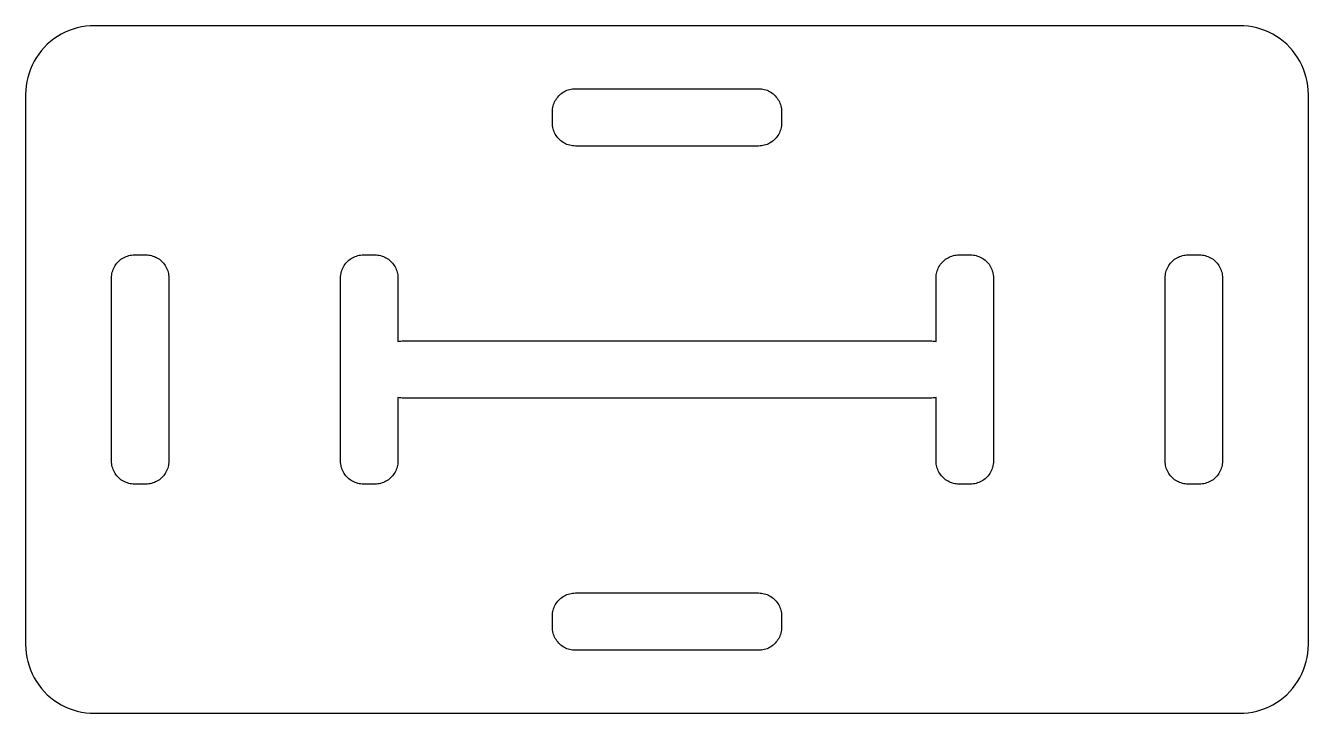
# Model space of a CAD drawing. Extents: x -17 to 263, y 101 to 446.
# Drawn here: x -8.3 to 47.7, y 101.3 to 131.3 of the extents above; entities that cross this region are included whole.
import ezdxf

# ---------------------------------------------------------------- set-up
doc = ezdxf.new("R2010")
doc.units = 0
doc.layers.get('0').update_dxf_attribs({"linetype": 'CONTINUOUS'})

msp = doc.modelspace()

# ---------------------------------------------------------------- linework, layer by layer
at = {"color": 7}
for p, q in [((-6.552724, 131.04925), (-6.720724, 130.96365)), ((-6.379824, 131.12405), (-6.552724, 131.04925)), ((-6.202424, 131.18795), (-6.379824, 131.12405)), ((-6.021524, 131.24045), (-6.202424, 131.18795)), ((-5.837524, 131.28165), (-6.021524, 131.24045)), ((-5.651424, 131.31105), (-5.837524, 131.28165)), ((-5.463824, 131.32885), (-5.651424, 131.31105)), ((-5.275424, 131.33485), (-5.463824, 131.32885)), ((44.724576, 131.33485), (-5.275424, 131.33485)), ((44.912976, 131.32885), (44.724576, 131.33485)), ((45.100576, 131.31105), (44.912976, 131.32885)), ((45.286676, 131.28165), (45.100576, 131.31105)), ((45.470676, 131.24045), (45.286676, 131.28165)), ((45.651576, 131.18795), (45.470676, 131.24045)), ((45.828976, 131.12405), (45.651576, 131.18795)), ((46.001876, 131.04925), (45.828976, 131.12405)), ((46.169876, 130.96365), (46.001876, 131.04925)), ((-7.329024, 130.52165), (-7.462324, 130.38835)), ((-7.187724, 130.64625), (-7.329024, 130.52165)), ((-7.038824, 130.76175), (-7.187724, 130.64625)), ((-6.882924, 130.86775), (-7.038824, 130.76175)), ((-6.720724, 130.96365), (-6.882924, 130.86775)), ((46.332076, 130.86775), (46.169876, 130.96365)), ((46.487976, 130.76175), (46.332076, 130.86775)), ((46.636876, 130.64625), (46.487976, 130.76175)), ((46.778176, 130.52165), (46.636876, 130.64625)), ((46.911476, 130.38835), (46.778176, 130.52165)), ((-7.808424, 129.94225), (-7.904324, 129.78005)), ((-7.702424, 130.09815), (-7.808424, 129.94225)), ((-7.586924, 130.24705), (-7.702424, 130.09815)), ((-7.462324, 130.38835), (-7.586924, 130.24705)), ((47.036076, 130.24705), (46.911476, 130.38835)), ((47.151576, 130.09815), (47.036076, 130.24705)), ((47.257576, 129.94225), (47.151576, 130.09815)), ((47.353476, 129.78005), (47.257576, 129.94225)), ((-8.064724, 129.43915), (-8.128624, 129.26175)), ((-7.989924, 129.61205), (-8.064724, 129.43915)), ((-7.904324, 129.78005), (-7.989924, 129.61205)), ((47.439076, 129.61205), (47.353476, 129.78005)), ((47.513876, 129.43915), (47.439076, 129.61205)), ((47.577776, 129.26175), (47.513876, 129.43915)), ((-8.222324, 128.89685), (-8.251724, 128.71075)), ((-8.181124, 129.08085), (-8.222324, 128.89685)), ((-8.128624, 129.26175), (-8.181124, 129.08085)), ((47.630276, 129.08085), (47.577776, 129.26175)), ((47.671476, 128.89685), (47.630276, 129.08085)), ((47.700876, 128.71075), (47.671476, 128.89685)), ((-8.269524, 128.52315), (-8.275424, 128.33485)), ((-8.275424, 128.33485), (-8.275424, 104.33485)), ((-8.251724, 128.71075), (-8.269524, 128.52315)), ((14.954066, 128.22215), (14.995616, 128.26925)), ((14.995616, 128.26925), (15.040036, 128.31375)), ((15.040036, 128.31375), (15.087156, 128.35525)), ((15.087156, 128.35525), (15.136796, 128.39375)), ((15.136796, 128.39375), (15.188766, 128.42905)), ((15.188766, 128.42905), (15.242826, 128.46105)), ((15.242826, 128.46105), (15.298806, 128.48955)), ((15.298806, 128.48955), (15.356456, 128.51455)), ((15.356456, 128.51455), (15.415566, 128.53575)), ((15.415566, 128.53575), (15.475886, 128.55335)), ((15.475886, 128.55335), (15.537196, 128.56705)), ((15.537196, 128.56705), (15.599256, 128.57705)), ((15.599256, 128.57705), (15.661786, 128.58305)), ((15.661786, 128.58305), (15.724576, 128.58505)), ((15.724576, 128.58505), (23.724576, 128.58505)), ((23.724576, 128.58505), (23.787366, 128.58305)), ((23.787366, 128.58305), (23.849896, 128.57705)), ((23.849896, 128.57705), (23.911956, 128.56705)), ((23.911956, 128.56705), (23.973266, 128.55335)), ((23.973266, 128.55335), (24.033586, 128.53575)), ((24.033586, 128.53575), (24.092696, 128.51455)), ((24.092696, 128.51455), (24.150346, 128.48955)), ((24.150346, 128.48955), (24.206326, 128.46105)), ((24.206326, 128.46105), (24.260386, 128.42905)), ((24.260386, 128.42905), (24.312356, 128.39375)), ((24.312356, 128.39375), (24.361996, 128.35525)), ((24.361996, 128.35525), (24.409116, 128.31375)), ((24.409116, 128.31375), (24.453536, 128.26925)), ((24.453536, 128.26925), (24.495086, 128.22215)), ((47.718676, 128.52315), (47.700876, 128.71075)), ((47.724576, 128.33475), (47.718676, 128.52315)), ((47.724576, 104.33475), (47.724576, 128.33475)), ((14.726596, 127.64755), (14.732496, 127.71005)), ((14.732496, 127.71005), (14.742296, 127.77215)), ((14.742296, 127.77215), (14.755996, 127.83345)), ((14.755996, 127.83345), (14.773526, 127.89375)), ((14.773526, 127.89375), (14.794816, 127.95285)), ((14.794816, 127.95285), (14.819756, 128.01055)), ((14.819756, 128.01055), (14.848276, 128.06655)), ((14.848276, 128.06655), (14.880266, 128.12055)), ((14.880266, 128.12055), (14.915566, 128.17255)), ((14.915566, 128.17255), (14.954066, 128.22215)), ((24.495086, 128.22215), (24.533586, 128.17255)), ((24.533586, 128.17255), (24.568886, 128.12055)), ((24.568886, 128.12055), (24.600876, 128.06655)), ((24.600876, 128.06655), (24.629396, 128.01055)), ((24.629396, 128.01055), (24.654336, 127.95285)), ((24.654336, 127.95285), (24.675626, 127.89375)), ((24.675626, 127.89375), (24.693156, 127.83345)), ((24.693156, 127.83345), (24.706856, 127.77215)), ((24.706856, 127.77215), (24.716656, 127.71005)), ((24.716656, 127.71005), (24.722556, 127.64755)), ((14.724596, 127.58475), (14.726596, 127.64755)), ((14.724596, 127.08475), (14.724596, 127.58475)), ((24.722556, 127.64755), (24.724556, 127.58505)), ((24.724556, 127.58505), (24.724556, 127.08505)), ((14.726596, 127.02215), (14.724596, 127.08475)), ((14.732496, 126.95965), (14.726596, 127.02215)), ((14.742296, 126.89755), (14.732496, 126.95965)), ((14.755996, 126.83625), (14.742296, 126.89755)), ((14.773526, 126.77595), (14.755996, 126.83625)), ((14.794816, 126.71685), (14.773526, 126.77595)), ((14.819756, 126.65915), (14.794816, 126.71685)), ((14.848276, 126.60315), (14.819756, 126.65915)), ((14.880266, 126.54915), (14.848276, 126.60315)), ((24.600876, 126.60325), (24.568886, 126.54925)), ((24.629396, 126.65925), (24.600876, 126.60325)), ((24.654336, 126.71695), (24.629396, 126.65925)), ((24.675626, 126.77605), (24.654336, 126.71695)), ((24.693156, 126.83635), (24.675626, 126.77605)), ((24.706856, 126.89765), (24.693156, 126.83635)), ((24.716656, 126.95975), (24.706856, 126.89765)), ((24.722556, 127.02225), (24.716656, 126.95975)), ((24.724556, 127.08505), (24.722556, 127.02225)), ((14.915566, 126.49715), (14.880266, 126.54915)), ((14.954066, 126.44755), (14.915566, 126.49715)), ((14.995616, 126.40045), (14.954066, 126.44755)), ((15.040036, 126.35595), (14.995616, 126.40045)), ((15.087156, 126.31445), (15.040036, 126.35595)), ((15.136796, 126.27595), (15.087156, 126.31445)), ((15.188766, 126.24065), (15.136796, 126.27595)), ((15.242826, 126.20865), (15.188766, 126.24065)), ((15.298806, 126.18015), (15.242826, 126.20865)), ((15.356456, 126.15525), (15.298806, 126.18015)), ((15.415566, 126.13395), (15.356456, 126.15525)), ((15.475886, 126.11645), (15.415566, 126.13395)), ((15.537196, 126.10275), (15.475886, 126.11645)), ((15.599256, 126.09275), (15.537196, 126.10275)), ((15.661786, 126.08675), (15.599256, 126.09275)), ((15.724576, 126.08475), (15.661786, 126.08675)), ((23.724576, 126.08485), (15.724576, 126.08475)), ((23.787366, 126.08685), (23.724576, 126.08485)), ((23.849896, 126.09285), (23.787366, 126.08685)), ((23.911956, 126.10285), (23.849896, 126.09285)), ((23.973266, 126.11655), (23.911956, 126.10285)), ((24.033586, 126.13405), (23.973266, 126.11655)), ((24.092696, 126.15535), (24.033586, 126.13405)), ((24.150346, 126.18025), (24.092696, 126.15535)), ((24.206326, 126.20875), (24.150346, 126.18025)), ((24.260386, 126.24075), (24.206326, 126.20875)), ((24.312356, 126.27605), (24.260386, 126.24075)), ((24.361996, 126.31455), (24.312356, 126.27605)), ((24.409116, 126.35605), (24.361996, 126.31455)), ((24.453536, 126.40055), (24.409116, 126.35605)), ((24.495086, 126.44765), (24.453536, 126.40055)), ((24.533586, 126.49725), (24.495086, 126.44765)), ((24.568886, 126.54925), (24.533586, 126.49725)), ((-4.334424, 120.92265), (-4.295924, 120.97225)), ((-4.295924, 120.97225), (-4.254424, 121.01935)), ((-4.254424, 121.01935), (-4.209924, 121.06375)), ((-4.209924, 121.06375), (-4.162824, 121.10535)), ((-4.162824, 121.10535), (-4.113224, 121.14385)), ((-4.113224, 121.14385), (-4.061224, 121.17915)), ((-4.061224, 121.17915), (-4.007224, 121.21115)), ((-4.007224, 121.21115), (-3.951224, 121.23965)), ((-3.951224, 121.23965), (-3.893524, 121.26455)), ((-3.893524, 121.26455), (-3.834424, 121.28585)), ((-3.834424, 121.28585), (-3.774124, 121.30335)), ((-3.774124, 121.30335), (-3.712824, 121.31705)), ((-3.712824, 121.31705), (-3.650724, 121.32705)), ((-3.650724, 121.32705), (-3.588224, 121.33305)), ((-3.588224, 121.33305), (-3.525424, 121.33505)), ((-3.525424, 121.33505), (-3.025424, 121.33505)), ((-3.025424, 121.33505), (-2.962624, 121.33305)), ((-2.962624, 121.33305), (-2.900124, 121.32705)), ((-2.900124, 121.32705), (-2.838024, 121.31705)), ((-2.838024, 121.31705), (-2.776724, 121.30335)), ((-2.776724, 121.30335), (-2.716424, 121.28585)), ((-2.716424, 121.28585), (-2.657324, 121.26455)), ((-2.657324, 121.26455), (-2.599624, 121.23965)), ((-2.599624, 121.23965), (-2.543624, 121.21115)), ((-2.543624, 121.21115), (-2.489624, 121.17915)), ((-2.489624, 121.17915), (-2.437624, 121.14385)), ((-2.437624, 121.14385), (-2.388024, 121.10535)), ((-2.388024, 121.10535), (-2.340924, 121.06375)), ((-2.340924, 121.06375), (-2.296424, 121.01935)), ((-2.296424, 121.01935), (-2.254924, 120.97225)), ((-2.254924, 120.97225), (-2.216424, 120.92265)), ((5.665576, 120.92265), (5.704076, 120.97225)), ((5.704076, 120.97225), (5.745576, 121.01935)), ((5.745576, 121.01935), (5.790076, 121.06375)), ((5.790076, 121.06375), (5.837176, 121.10535)), ((5.837176, 121.10535), (5.886776, 121.14385)), ((5.886776, 121.14385), (5.938776, 121.17915)), ((5.938776, 121.17915), (5.992776, 121.21115)), ((5.992776, 121.21115), (6.048776, 121.23965)), ((6.048776, 121.23965), (6.106476, 121.26455)), ((6.106476, 121.26455), (6.165576, 121.28585)), ((6.165576, 121.28585), (6.225876, 121.30335)), ((6.225876, 121.30335), (6.287176, 121.31705)), ((6.287176, 121.31705), (6.349276, 121.32705)), ((6.349276, 121.32705), (6.411776, 121.33305)), ((6.411776, 121.33305), (6.474576, 121.33505)), ((6.474576, 121.33505), (6.974576, 121.33505)), ((6.974576, 121.33505), (7.037376, 121.33305)), ((7.037376, 121.33305), (7.099876, 121.32705)), ((7.099876, 121.32705), (7.161976, 121.31705)), ((7.161976, 121.31705), (7.223276, 121.30335)), ((7.223276, 121.30335), (7.283576, 121.28585)), ((7.283576, 121.28585), (7.342676, 121.26455)), ((7.342676, 121.26455), (7.400376, 121.23965)), ((7.400376, 121.23965), (7.456376, 121.21115)), ((7.456376, 121.21115), (7.510376, 121.17915)), ((7.510376, 121.17915), (7.562376, 121.14385)), ((7.562376, 121.14385), (7.611976, 121.10535)), ((7.611976, 121.10535), (7.659076, 121.06375)), ((7.659076, 121.06375), (7.703576, 121.01935)), ((7.703576, 121.01935), (7.745076, 120.97225)), ((7.745076, 120.97225), (7.783576, 120.92265)), ((31.665576, 120.92295), (31.704076, 120.97255)), ((31.704076, 120.97255), (31.745576, 121.01965)), ((31.745576, 121.01965), (31.790076, 121.06405)), ((31.790076, 121.06405), (31.837176, 121.10565)), ((31.837176, 121.10565), (31.886776, 121.14415)), ((31.886776, 121.14415), (31.938776, 121.17945)), ((31.938776, 121.17945), (31.992776, 121.21145)), ((31.992776, 121.21145), (32.048776, 121.23995)), ((32.048776, 121.23995), (32.106476, 121.26485)), ((32.106476, 121.26485), (32.165576, 121.28615)), ((32.165576, 121.28615), (32.225876, 121.30365)), ((32.225876, 121.30365), (32.287176, 121.31735)), ((32.287176, 121.31735), (32.349276, 121.32735)), ((32.349276, 121.32735), (32.411776, 121.33335)), ((32.411776, 121.33335), (32.474576, 121.33535)), ((32.474576, 121.33535), (32.974576, 121.33535)), ((32.974576, 121.33535), (33.037376, 121.33335)), ((33.037376, 121.33335), (33.099876, 121.32735)), ((33.099876, 121.32735), (33.161976, 121.31735)), ((33.161976, 121.31735), (33.223276, 121.30365)), ((33.223276, 121.30365), (33.283576, 121.28615)), ((33.283576, 121.28615), (33.342676, 121.26485)), ((33.342676, 121.26485), (33.400376, 121.23995)), ((33.400376, 121.23995), (33.456376, 121.21145)), ((33.456376, 121.21145), (33.510376, 121.17945)), ((33.510376, 121.17945), (33.562376, 121.14415)), ((33.562376, 121.14415), (33.611976, 121.10565)), ((33.611976, 121.10565), (33.659076, 121.06405)), ((33.659076, 121.06405), (33.703576, 121.01965)), ((33.703576, 121.01965), (33.745076, 120.97255)), ((33.745076, 120.97255), (33.783576, 120.92295)), ((41.665576, 120.92265), (41.704076, 120.97225)), ((41.704076, 120.97225), (41.745576, 121.01935)), ((41.745576, 121.01935), (41.790076, 121.06375)), ((41.790076, 121.06375), (41.837176, 121.10535)), ((41.837176, 121.10535), (41.886776, 121.14385)), ((41.886776, 121.14385), (41.938776, 121.17915)), ((41.938776, 121.17915), (41.992776, 121.21115)), ((41.992776, 121.21115), (42.048776, 121.23965)), ((42.048776, 121.23965), (42.106476, 121.26455)), ((42.106476, 121.26455), (42.165576, 121.28585)), ((42.165576, 121.28585), (42.225876, 121.30335)), ((42.225876, 121.30335), (42.287176, 121.31705)), ((42.287176, 121.31705), (42.349276, 121.32705)), ((42.349276, 121.32705), (42.411776, 121.33305)), ((42.411776, 121.33305), (42.474576, 121.33505)), ((42.474576, 121.33505), (42.974576, 121.33505)), ((42.974576, 121.33505), (43.037376, 121.33305)), ((43.037376, 121.33305), (43.099876, 121.32705)), ((43.099876, 121.32705), (43.161976, 121.31705)), ((43.161976, 121.31705), (43.223276, 121.30335)), ((43.223276, 121.30335), (43.283576, 121.28585)), ((43.283576, 121.28585), (43.342676, 121.26455)), ((43.342676, 121.26455), (43.400376, 121.23965)), ((43.400376, 121.23965), (43.456376, 121.21115)), ((43.456376, 121.21115), (43.510376, 121.17915)), ((43.510376, 121.17915), (43.562376, 121.14385)), ((43.562376, 121.14385), (43.611976, 121.10535)), ((43.611976, 121.10535), (43.659076, 121.06375)), ((43.659076, 121.06375), (43.703576, 121.01935)), ((43.703576, 121.01935), (43.745076, 120.97225)), ((43.745076, 120.97225), (43.783576, 120.92265)), ((-4.523424, 120.39755), (-4.517524, 120.46005)), ((-4.517524, 120.46005), (-4.507724, 120.52215)), ((-4.507724, 120.52215), (-4.494024, 120.58345)), ((-4.494024, 120.58345), (-4.476424, 120.64375)), ((-4.476424, 120.64375), (-4.455224, 120.70285)), ((-4.455224, 120.70285), (-4.430224, 120.76055)), ((-4.430224, 120.76055), (-4.401724, 120.81655)), ((-4.401724, 120.81655), (-4.369724, 120.87065)), ((-4.369724, 120.87065), (-4.334424, 120.92265)), ((-2.216424, 120.92265), (-2.181124, 120.87065)), ((-2.181124, 120.87065), (-2.149124, 120.81655)), ((-2.149124, 120.81655), (-2.120624, 120.76055)), ((-2.120624, 120.76055), (-2.095624, 120.70285)), ((-2.095624, 120.70285), (-2.074424, 120.64375)), ((-2.074424, 120.64375), (-2.056824, 120.58345)), ((-2.056824, 120.58345), (-2.043124, 120.52215)), ((-2.043124, 120.52215), (-2.033324, 120.46005)), ((-2.033324, 120.46005), (-2.027424, 120.39755)), ((5.476576, 120.39755), (5.482476, 120.46005)), ((5.482476, 120.46005), (5.492276, 120.52215)), ((5.492276, 120.52215), (5.505976, 120.58345)), ((5.505976, 120.58345), (5.523576, 120.64375)), ((5.523576, 120.64375), (5.544776, 120.70285)), ((5.544776, 120.70285), (5.569776, 120.76055)), ((5.569776, 120.76055), (5.598276, 120.81655)), ((5.598276, 120.81655), (5.630276, 120.87065)), ((5.630276, 120.87065), (5.665576, 120.92265)), ((7.783576, 120.92265), (7.818876, 120.87065)), ((7.818876, 120.87065), (7.850876, 120.81655)), ((7.850876, 120.81655), (7.879376, 120.76055)), ((7.879376, 120.76055), (7.904376, 120.70285)), ((7.904376, 120.70285), (7.925576, 120.64375)), ((7.925576, 120.64375), (7.943176, 120.58345)), ((7.943176, 120.58345), (7.956876, 120.52215)), ((7.956876, 120.52215), (7.966676, 120.46005)), ((7.966676, 120.46005), (7.972576, 120.39755)), ((31.476576, 120.39785), (31.482476, 120.46035)), ((31.482476, 120.46035), (31.492276, 120.52245)), ((31.492276, 120.52245), (31.505976, 120.58375)), ((31.505976, 120.58375), (31.523576, 120.64405)), ((31.523576, 120.64405), (31.544776, 120.70315)), ((31.544776, 120.70315), (31.569776, 120.76085)), ((31.569776, 120.76085), (31.598276, 120.81685)), ((31.598276, 120.81685), (31.630276, 120.87095)), ((31.630276, 120.87095), (31.665576, 120.92295)), ((33.783576, 120.92295), (33.818876, 120.87095)), ((33.818876, 120.87095), (33.850876, 120.81685)), ((33.850876, 120.81685), (33.879376, 120.76085)), ((33.879376, 120.76085), (33.904376, 120.70315)), ((33.904376, 120.70315), (33.925576, 120.64405)), ((33.925576, 120.64405), (33.943176, 120.58375)), ((33.943176, 120.58375), (33.956876, 120.52245)), ((33.956876, 120.52245), (33.966676, 120.46035)), ((33.966676, 120.46035), (33.972576, 120.39785)), ((41.476576, 120.39755), (41.482476, 120.46005)), ((41.482476, 120.46005), (41.492276, 120.52215)), ((41.492276, 120.52215), (41.505976, 120.58345)), ((41.505976, 120.58345), (41.523576, 120.64375)), ((41.523576, 120.64375), (41.544776, 120.70285)), ((41.544776, 120.70285), (41.569776, 120.76055)), ((41.569776, 120.76055), (41.598276, 120.81655)), ((41.598276, 120.81655), (41.630276, 120.87065)), ((41.630276, 120.87065), (41.665576, 120.92265)), ((43.783576, 120.92265), (43.818876, 120.87065)), ((43.818876, 120.87065), (43.850876, 120.81655)), ((43.850876, 120.81655), (43.879376, 120.76055)), ((43.879376, 120.76055), (43.904376, 120.70285)), ((43.904376, 120.70285), (43.925576, 120.64375)), ((43.925576, 120.64375), (43.943176, 120.58345)), ((43.943176, 120.58345), (43.956876, 120.52215)), ((43.956876, 120.52215), (43.966676, 120.46005)), ((43.966676, 120.46005), (43.972576, 120.39755)), ((-4.525424, 120.33475), (-4.523424, 120.39755)), ((-4.525424, 112.33475), (-4.525424, 120.33475)), ((-2.027424, 120.39755), (-2.025424, 120.33475)), ((-2.025424, 120.33475), (-2.025424, 112.33475)), ((5.474576, 120.33475), (5.476576, 120.39755)), ((5.474576, 112.33475), (5.474576, 120.33475)), ((7.972576, 120.39755), (7.974576, 120.33475)), ((7.974576, 120.33475), (7.974576, 117.55295)), ((31.474576, 120.33505), (31.476576, 120.39785)), ((31.474576, 117.55295), (31.474576, 120.33505)), ((33.972576, 120.39785), (33.974576, 120.33535)), ((33.974576, 120.33535), (33.974576, 112.33535)), ((41.474576, 120.33475), (41.476576, 120.39755)), ((41.474576, 112.33475), (41.474576, 120.33475)), ((43.972576, 120.39755), (43.974576, 120.33505)), ((43.974576, 120.33505), (43.974576, 112.33505)), ((7.974576, 117.55295), (8.037176, 117.56705)), ((8.037176, 117.56705), (8.099276, 117.57705)), ((8.099276, 117.57705), (8.161776, 117.58305)), ((8.161776, 117.58305), (8.224576, 117.58505)), ((8.224576, 117.58505), (31.224576, 117.58505)), ((31.224576, 117.58505), (31.287376, 117.58305)), ((31.287376, 117.58305), (31.349876, 117.57705)), ((31.349876, 117.57705), (31.411976, 117.56705)), ((31.411976, 117.56705), (31.474576, 117.55295)), ((8.037176, 115.10275), (7.974576, 115.11685)), ((7.974576, 115.11685), (7.974576, 112.33505)), ((8.099276, 115.09275), (8.037176, 115.10275)), ((8.161776, 115.08675), (8.099276, 115.09275)), ((8.224576, 115.08475), (8.161776, 115.08675)), ((31.224576, 115.08475), (8.224576, 115.08475)), ((31.287376, 115.08675), (31.224576, 115.08475)), ((31.349876, 115.09275), (31.287376, 115.08675)), ((31.411976, 115.10275), (31.349876, 115.09275)), ((31.474576, 115.11685), (31.411976, 115.10275)), ((31.474576, 112.33505), (31.474576, 115.11685)), ((-4.523424, 112.27225), (-4.525424, 112.33475)), ((-4.517524, 112.20975), (-4.523424, 112.27225)), ((-4.507724, 112.14765), (-4.517524, 112.20975)), ((-4.494024, 112.08635), (-4.507724, 112.14765)), ((-4.476424, 112.02605), (-4.494024, 112.08635)), ((-4.455224, 111.96695), (-4.476424, 112.02605)), ((-2.074424, 112.02575), (-2.095624, 111.96665)), ((-2.056824, 112.08605), (-2.074424, 112.02575)), ((-2.043124, 112.14735), (-2.056824, 112.08605)), ((-2.033324, 112.20945), (-2.043124, 112.14735)), ((-2.027424, 112.27195), (-2.033324, 112.20945)), ((-2.025424, 112.33475), (-2.027424, 112.27195)), ((5.476576, 112.27225), (5.474576, 112.33475)), ((5.482476, 112.20975), (5.476576, 112.27225)), ((5.492276, 112.14765), (5.482476, 112.20975)), ((5.505976, 112.08635), (5.492276, 112.14765)), ((5.523576, 112.02605), (5.505976, 112.08635)), ((5.544776, 111.96695), (5.523576, 112.02605)), ((7.925576, 112.02605), (7.904376, 111.96695)), ((7.943176, 112.08635), (7.925576, 112.02605)), ((7.956876, 112.14765), (7.943176, 112.08635)), ((7.966676, 112.20975), (7.956876, 112.14765)), ((7.972576, 112.27225), (7.966676, 112.20975)), ((7.974576, 112.33505), (7.972576, 112.27225)), ((31.476576, 112.27255), (31.474576, 112.33505)), ((31.482476, 112.21005), (31.476576, 112.27255)), ((31.492276, 112.14795), (31.482476, 112.21005)), ((31.505976, 112.08665), (31.492276, 112.14795)), ((31.523576, 112.02635), (31.505976, 112.08665)), ((31.544776, 111.96725), (31.523576, 112.02635)), ((33.925576, 112.02635), (33.904376, 111.96725)), ((33.943176, 112.08665), (33.925576, 112.02635)), ((33.956876, 112.14795), (33.943176, 112.08665)), ((33.966676, 112.21005), (33.956876, 112.14795)), ((33.972576, 112.27255), (33.966676, 112.21005)), ((33.974576, 112.33535), (33.972576, 112.27255)), ((41.476576, 112.27225), (41.474576, 112.33475)), ((41.482476, 112.20975), (41.476576, 112.27225)), ((41.492276, 112.14765), (41.482476, 112.20975)), ((41.505976, 112.08635), (41.492276, 112.14765)), ((41.523576, 112.02605), (41.505976, 112.08635)), ((41.544776, 111.96695), (41.523576, 112.02605)), ((43.925576, 112.02605), (43.904376, 111.96695)), ((43.943176, 112.08635), (43.925576, 112.02605)), ((43.956876, 112.14765), (43.943176, 112.08635)), ((43.966676, 112.20975), (43.956876, 112.14765)), ((43.972576, 112.27225), (43.966676, 112.20975)), ((43.974576, 112.33505), (43.972576, 112.27225)), ((-4.430224, 111.90925), (-4.455224, 111.96695)), ((-4.401724, 111.85325), (-4.430224, 111.90925)), ((-4.369724, 111.79915), (-4.401724, 111.85325)), ((-4.334424, 111.74715), (-4.369724, 111.79915)), ((-4.295924, 111.69755), (-4.334424, 111.74715)), ((-4.254424, 111.65045), (-4.295924, 111.69755)), ((-4.209924, 111.60605), (-4.254424, 111.65045)), ((-4.162824, 111.56445), (-4.209924, 111.60605)), ((-4.113224, 111.52595), (-4.162824, 111.56445)), ((-4.061224, 111.49065), (-4.113224, 111.52595)), ((-4.007224, 111.45865), (-4.061224, 111.49065)), ((-3.951224, 111.43015), (-4.007224, 111.45865)), ((-2.543624, 111.45835), (-2.599624, 111.42985)), ((-2.489624, 111.49035), (-2.543624, 111.45835)), ((-2.437624, 111.52565), (-2.489624, 111.49035)), ((-2.388024, 111.56415), (-2.437624, 111.52565)), ((-2.340924, 111.60575), (-2.388024, 111.56415)), ((-2.296424, 111.65015), (-2.340924, 111.60575)), ((-2.254924, 111.69725), (-2.296424, 111.65015)), ((-2.216424, 111.74685), (-2.254924, 111.69725)), ((-2.181124, 111.79885), (-2.216424, 111.74685)), ((-2.149124, 111.85295), (-2.181124, 111.79885)), ((-2.120624, 111.90895), (-2.149124, 111.85295)), ((-2.095624, 111.96665), (-2.120624, 111.90895)), ((5.569776, 111.90925), (5.544776, 111.96695)), ((5.598276, 111.85325), (5.569776, 111.90925)), ((5.630276, 111.79915), (5.598276, 111.85325)), ((5.665576, 111.74715), (5.630276, 111.79915)), ((5.704076, 111.69755), (5.665576, 111.74715)), ((5.745576, 111.65045), (5.704076, 111.69755)), ((5.790076, 111.60605), (5.745576, 111.65045)), ((5.837176, 111.56445), (5.790076, 111.60605)), ((5.886776, 111.52595), (5.837176, 111.56445)), ((5.938776, 111.49065), (5.886776, 111.52595)), ((5.992776, 111.45865), (5.938776, 111.49065)), ((6.048776, 111.43015), (5.992776, 111.45865)), ((7.456376, 111.45865), (7.400376, 111.43015)), ((7.510376, 111.49065), (7.456376, 111.45865)), ((7.562376, 111.52595), (7.510376, 111.49065)), ((7.611976, 111.56445), (7.562376, 111.52595)), ((7.659076, 111.60605), (7.611976, 111.56445)), ((7.703576, 111.65045), (7.659076, 111.60605)), ((7.745076, 111.69755), (7.703576, 111.65045)), ((7.783576, 111.74715), (7.745076, 111.69755)), ((7.818876, 111.79915), (7.783576, 111.74715)), ((7.850876, 111.85325), (7.818876, 111.79915)), ((7.879376, 111.90925), (7.850876, 111.85325)), ((7.904376, 111.96695), (7.879376, 111.90925)), ((31.569776, 111.90955), (31.544776, 111.96725)), ((31.598276, 111.85355), (31.569776, 111.90955)), ((31.630276, 111.79945), (31.598276, 111.85355)), ((31.665576, 111.74745), (31.630276, 111.79945)), ((31.704076, 111.69785), (31.665576, 111.74745)), ((31.745576, 111.65075), (31.704076, 111.69785)), ((31.790076, 111.60635), (31.745576, 111.65075)), ((31.837176, 111.56475), (31.790076, 111.60635)), ((31.886776, 111.52625), (31.837176, 111.56475)), ((31.938776, 111.49095), (31.886776, 111.52625)), ((31.992776, 111.45895), (31.938776, 111.49095)), ((32.048776, 111.43045), (31.992776, 111.45895)), ((33.456376, 111.45895), (33.400376, 111.43045)), ((33.510376, 111.49095), (33.456376, 111.45895)), ((33.562376, 111.52625), (33.510376, 111.49095)), ((33.611976, 111.56475), (33.562376, 111.52625)), ((33.659076, 111.60635), (33.611976, 111.56475)), ((33.703576, 111.65075), (33.659076, 111.60635)), ((33.745076, 111.69785), (33.703576, 111.65075)), ((33.783576, 111.74745), (33.745076, 111.69785)), ((33.818876, 111.79945), (33.783576, 111.74745)), ((33.850876, 111.85355), (33.818876, 111.79945)), ((33.879376, 111.90955), (33.850876, 111.85355)), ((33.904376, 111.96725), (33.879376, 111.90955)), ((41.569776, 111.90925), (41.544776, 111.96695)), ((41.598276, 111.85325), (41.569776, 111.90925)), ((41.630276, 111.79915), (41.598276, 111.85325)), ((41.665576, 111.74715), (41.630276, 111.79915)), ((41.704076, 111.69755), (41.665576, 111.74715)), ((41.745576, 111.65045), (41.704076, 111.69755)), ((41.790076, 111.60605), (41.745576, 111.65045)), ((41.837176, 111.56445), (41.790076, 111.60605)), ((41.886776, 111.52595), (41.837176, 111.56445)), ((41.938776, 111.49065), (41.886776, 111.52595)), ((41.992776, 111.45865), (41.938776, 111.49065)), ((42.048776, 111.43015), (41.992776, 111.45865)), ((43.456376, 111.45865), (43.400376, 111.43015)), ((43.510376, 111.49065), (43.456376, 111.45865)), ((43.562376, 111.52595), (43.510376, 111.49065)), ((43.611976, 111.56445), (43.562376, 111.52595)), ((43.659076, 111.60605), (43.611976, 111.56445)), ((43.703576, 111.65045), (43.659076, 111.60605)), ((43.745076, 111.69755), (43.703576, 111.65045)), ((43.783576, 111.74715), (43.745076, 111.69755)), ((43.818876, 111.79915), (43.783576, 111.74715)), ((43.850876, 111.85325), (43.818876, 111.79915)), ((43.879376, 111.90925), (43.850876, 111.85325)), ((43.904376, 111.96695), (43.879376, 111.90925)), ((-3.893524, 111.40525), (-3.951224, 111.43015)), ((-3.834424, 111.38395), (-3.893524, 111.40525)), ((-3.774124, 111.36645), (-3.834424, 111.38395)), ((-3.712824, 111.35275), (-3.774124, 111.36645)), ((-3.650724, 111.34275), (-3.712824, 111.35275)), ((-3.588224, 111.33675), (-3.650724, 111.34275)), ((-3.525424, 111.33475), (-3.588224, 111.33675)), ((-3.025424, 111.33545), (-3.525424, 111.33475)), ((-2.962624, 111.33645), (-3.025424, 111.33545)), ((-2.900124, 111.34245), (-2.962624, 111.33645)), ((-2.838024, 111.35245), (-2.900124, 111.34245)), ((-2.776724, 111.36615), (-2.838024, 111.35245)), ((-2.716424, 111.38365), (-2.776724, 111.36615)), ((-2.657324, 111.40495), (-2.716424, 111.38365)), ((-2.599624, 111.42985), (-2.657324, 111.40495)), ((6.106476, 111.40525), (6.048776, 111.43015)), ((6.165576, 111.38395), (6.106476, 111.40525)), ((6.225876, 111.36645), (6.165576, 111.38395)), ((6.287176, 111.35275), (6.225876, 111.36645)), ((6.349276, 111.34275), (6.287176, 111.35275)), ((6.411776, 111.33675), (6.349276, 111.34275)), ((6.474576, 111.33475), (6.411776, 111.33675)), ((6.974576, 111.33475), (6.474576, 111.33475)), ((7.037376, 111.33675), (6.974576, 111.33475)), ((7.099876, 111.34275), (7.037376, 111.33675)), ((7.161976, 111.35275), (7.099876, 111.34275)), ((7.223276, 111.36645), (7.161976, 111.35275)), ((7.283576, 111.38395), (7.223276, 111.36645)), ((7.342676, 111.40525), (7.283576, 111.38395)), ((7.400376, 111.43015), (7.342676, 111.40525)), ((32.106476, 111.40555), (32.048776, 111.43045)), ((32.165576, 111.38425), (32.106476, 111.40555)), ((32.225876, 111.36675), (32.165576, 111.38425)), ((32.287176, 111.35305), (32.225876, 111.36675)), ((32.349276, 111.34305), (32.287176, 111.35305)), ((32.411776, 111.33705), (32.349276, 111.34305)), ((32.474576, 111.33505), (32.411776, 111.33705)), ((32.974576, 111.33505), (32.474576, 111.33505)), ((33.037376, 111.33705), (32.974576, 111.33505)), ((33.099876, 111.34305), (33.037376, 111.33705)), ((33.161976, 111.35305), (33.099876, 111.34305)), ((33.223276, 111.36675), (33.161976, 111.35305)), ((33.283576, 111.38425), (33.223276, 111.36675)), ((33.342676, 111.40555), (33.283576, 111.38425)), ((33.400376, 111.43045), (33.342676, 111.40555)), ((42.106476, 111.40525), (42.048776, 111.43015)), ((42.165576, 111.38395), (42.106476, 111.40525)), ((42.225876, 111.36645), (42.165576, 111.38395)), ((42.287176, 111.35275), (42.225876, 111.36645)), ((42.349276, 111.34275), (42.287176, 111.35275)), ((42.411776, 111.33675), (42.349276, 111.34275)), ((42.474576, 111.33475), (42.411776, 111.33675)), ((42.974576, 111.33475), (42.474576, 111.33475)), ((43.037376, 111.33675), (42.974576, 111.33475)), ((43.099876, 111.34275), (43.037376, 111.33675)), ((43.161976, 111.35275), (43.099876, 111.34275)), ((43.223276, 111.36645), (43.161976, 111.35275)), ((43.283576, 111.38395), (43.223276, 111.36645)), ((43.342676, 111.40525), (43.283576, 111.38395)), ((43.400376, 111.43015), (43.342676, 111.40525)), ((15.136796, 106.39375), (15.188766, 106.42905)), ((15.188766, 106.42905), (15.242826, 106.46105)), ((15.242826, 106.46105), (15.298806, 106.48955)), ((15.298806, 106.48955), (15.356456, 106.51445)), ((15.356456, 106.51445), (15.415566, 106.53575)), ((15.415566, 106.53575), (15.475886, 106.55325)), ((15.475886, 106.55325), (15.537196, 106.56695)), ((15.537196, 106.56695), (15.599256, 106.57695)), ((15.599256, 106.57695), (15.661786, 106.58295)), ((15.661786, 106.58295), (15.724576, 106.58495)), ((15.724576, 106.58495), (23.724576, 106.58495)), ((23.724576, 106.58495), (23.787366, 106.58295)), ((23.787366, 106.58295), (23.849896, 106.57695)), ((23.849896, 106.57695), (23.911956, 106.56695)), ((23.911956, 106.56695), (23.973266, 106.55325)), ((23.973266, 106.55325), (24.033586, 106.53575)), ((24.033586, 106.53575), (24.092696, 106.51445)), ((24.092696, 106.51445), (24.150346, 106.48955)), ((24.150346, 106.48955), (24.206326, 106.46105)), ((24.206326, 106.46105), (24.260386, 106.42905)), ((24.260386, 106.42905), (24.312356, 106.39375)), ((14.755996, 105.83345), (14.773526, 105.89375)), ((14.773526, 105.89375), (14.794816, 105.95285)), ((14.794816, 105.95285), (14.819756, 106.01055)), ((14.819756, 106.01055), (14.848276, 106.06655)), ((14.848276, 106.06655), (14.880266, 106.12055)), ((14.880266, 106.12055), (14.915566, 106.17255)), ((14.915566, 106.17255), (14.954066, 106.22215)), ((14.954066, 106.22215), (14.995616, 106.26925)), ((14.995616, 106.26925), (15.040036, 106.31375)), ((15.040036, 106.31375), (15.087156, 106.35525)), ((15.087156, 106.35525), (15.136796, 106.39375)), ((24.312356, 106.39375), (24.361996, 106.35525)), ((24.361996, 106.35525), (24.409116, 106.31375)), ((24.409116, 106.31375), (24.453536, 106.26925)), ((24.453536, 106.26925), (24.495086, 106.22215)), ((24.495086, 106.22215), (24.533586, 106.17255)), ((24.533586, 106.17255), (24.568886, 106.12055)), ((24.568886, 106.12055), (24.600876, 106.06655)), ((24.600876, 106.06655), (24.629396, 106.01055)), ((24.629396, 106.01055), (24.654336, 105.95285)), ((24.654336, 105.95285), (24.675626, 105.89375)), ((24.675626, 105.89375), (24.693156, 105.83345)), ((14.724596, 105.58475), (14.726596, 105.64755)), ((14.724596, 105.08475), (14.724596, 105.58475)), ((14.726596, 105.64755), (14.732496, 105.71005)), ((14.732496, 105.71005), (14.742296, 105.77215)), ((14.742296, 105.77215), (14.755996, 105.83345)), ((24.693156, 105.83345), (24.706856, 105.77215)), ((24.706856, 105.77215), (24.716656, 105.71005)), ((24.716656, 105.71005), (24.722556, 105.64755)), ((24.722556, 105.64755), (24.724556, 105.58495)), ((24.724556, 105.58495), (24.724556, 105.08495)), ((14.726596, 105.02225), (14.724596, 105.08475)), ((14.732496, 104.95975), (14.726596, 105.02225)), ((14.742296, 104.89765), (14.732496, 104.95975)), ((14.755996, 104.83635), (14.742296, 104.89765)), ((14.773526, 104.77605), (14.755996, 104.83635)), ((14.794816, 104.71695), (14.773526, 104.77605)), ((24.675626, 104.77595), (24.654336, 104.71685)), ((24.693156, 104.83625), (24.675626, 104.77595)), ((24.706856, 104.89755), (24.693156, 104.83625)), ((24.716656, 104.95965), (24.706856, 104.89755)), ((24.722556, 105.02215), (24.716656, 104.95965)), ((24.724556, 105.08495), (24.722556, 105.02215)), ((-8.275424, 104.33485), (-8.269524, 104.14645)), ((14.819756, 104.65925), (14.794816, 104.71695)), ((14.848276, 104.60325), (14.819756, 104.65925)), ((14.880266, 104.54925), (14.848276, 104.60325)), ((14.915566, 104.49725), (14.880266, 104.54925)), ((14.954066, 104.44765), (14.915566, 104.49725)), ((14.995616, 104.40055), (14.954066, 104.44765)), ((15.040036, 104.35605), (14.995616, 104.40055)), ((15.087156, 104.31455), (15.040036, 104.35605)), ((15.136796, 104.27605), (15.087156, 104.31455)), ((15.188766, 104.24075), (15.136796, 104.27605)), ((15.242826, 104.20875), (15.188766, 104.24075)), ((15.298806, 104.18025), (15.242826, 104.20875)), ((15.356456, 104.15525), (15.298806, 104.18025)), ((24.150346, 104.18015), (24.092696, 104.15515)), ((24.206326, 104.20865), (24.150346, 104.18015)), ((24.260386, 104.24065), (24.206326, 104.20865)), ((24.312356, 104.27595), (24.260386, 104.24065)), ((24.361996, 104.31445), (24.312356, 104.27595)), ((24.409116, 104.35595), (24.361996, 104.31445)), ((24.453536, 104.40045), (24.409116, 104.35595)), ((24.495086, 104.44755), (24.453536, 104.40045)), ((24.533586, 104.49715), (24.495086, 104.44755)), ((24.568886, 104.54915), (24.533586, 104.49715)), ((24.600876, 104.60315), (24.568886, 104.54915)), ((24.629396, 104.65915), (24.600876, 104.60315)), ((24.654336, 104.71685), (24.629396, 104.65915)), ((47.718676, 104.14635), (47.724576, 104.33475)), ((-8.269524, 104.14645), (-8.251724, 103.95885)), ((-8.251724, 103.95885), (-8.222324, 103.77275)), ((-8.222324, 103.77275), (-8.181124, 103.58875)), ((15.415566, 104.13405), (15.356456, 104.15525)), ((15.475886, 104.11645), (15.415566, 104.13405)), ((15.537196, 104.10275), (15.475886, 104.11645)), ((15.599256, 104.09275), (15.537196, 104.10275)), ((15.661786, 104.08675), (15.599256, 104.09275)), ((15.724576, 104.08475), (15.661786, 104.08675)), ((23.724576, 104.08465), (15.724576, 104.08475)), ((23.787366, 104.08665), (23.724576, 104.08465)), ((23.849896, 104.09265), (23.787366, 104.08665)), ((23.911956, 104.10265), (23.849896, 104.09265)), ((23.973266, 104.11635), (23.911956, 104.10265)), ((24.033586, 104.13395), (23.973266, 104.11635)), ((24.092696, 104.15515), (24.033586, 104.13395)), ((47.630276, 103.58865), (47.671476, 103.77265)), ((47.671476, 103.77265), (47.700876, 103.95875)), ((47.700876, 103.95875), (47.718676, 104.14635)), ((-8.181124, 103.58875), (-8.128624, 103.40785)), ((-8.128624, 103.40785), (-8.064724, 103.23045)), ((-8.064724, 103.23045), (-7.989924, 103.05755)), ((-7.989924, 103.05755), (-7.904324, 102.88955)), ((47.353476, 102.88945), (47.439076, 103.05745)), ((47.439076, 103.05745), (47.513876, 103.23035)), ((47.513876, 103.23035), (47.577776, 103.40775)), ((47.577776, 103.40775), (47.630276, 103.58865)), ((-7.904324, 102.88955), (-7.808424, 102.72735)), ((-7.808424, 102.72735), (-7.702424, 102.57145)), ((-7.702424, 102.57145), (-7.586924, 102.42255)), ((47.036076, 102.42245), (47.151576, 102.57135)), ((47.151576, 102.57135), (47.257576, 102.72725)), ((47.257576, 102.72725), (47.353476, 102.88945)), ((-7.586924, 102.42255), (-7.462324, 102.28125)), ((-7.462324, 102.28125), (-7.329024, 102.14795)), ((-7.329024, 102.14795), (-7.187724, 102.02335)), ((-7.187724, 102.02335), (-7.038824, 101.90785)), ((46.487976, 101.90775), (46.636876, 102.02325)), ((46.636876, 102.02325), (46.778176, 102.14785)), ((46.778176, 102.14785), (46.911476, 102.28115)), ((46.911476, 102.28115), (47.036076, 102.42245)), ((-7.038824, 101.90785), (-6.882924, 101.80185)), ((-6.882924, 101.80185), (-6.720724, 101.70595)), ((-6.720724, 101.70595), (-6.552724, 101.62035)), ((-6.552724, 101.62035), (-6.379824, 101.54555)), ((-6.379824, 101.54555), (-6.202424, 101.48165)), ((-6.202424, 101.48165), (-6.021524, 101.42915)), ((-6.021524, 101.42915), (-5.837524, 101.38795)), ((-5.837524, 101.38795), (-5.651424, 101.35855)), ((45.100576, 101.35845), (45.286676, 101.38785)), ((45.286676, 101.38785), (45.470676, 101.42905)), ((45.470676, 101.42905), (45.651576, 101.48155)), ((45.651576, 101.48155), (45.828976, 101.54545)), ((45.828976, 101.54545), (46.001876, 101.62025)), ((46.001876, 101.62025), (46.169876, 101.70585)), ((46.169876, 101.70585), (46.332076, 101.80175)), ((46.332076, 101.80175), (46.487976, 101.90775)), ((-5.651424, 101.35855), (-5.463824, 101.34075)), ((-5.463824, 101.34075), (-5.275424, 101.33475)), ((-5.275424, 101.33475), (44.724576, 101.33475)), ((44.724576, 101.33475), (44.912976, 101.34065)), ((44.912976, 101.34065), (45.100576, 101.35845))]:
    msp.add_line(p, q, dxfattribs=at)

doc.saveas('drawing.dxf')
